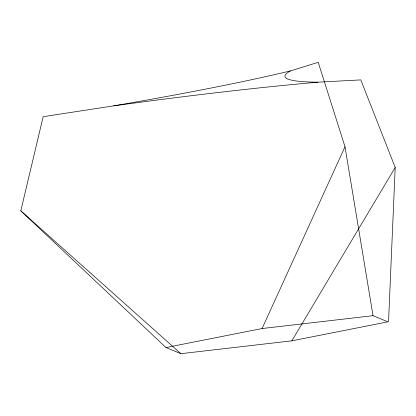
<?xml version="1.0" encoding="UTF-8"?>
<svg xmlns="http://www.w3.org/2000/svg" width="416" height="416" viewBox="0 0 416 416"><rect width="100%" height="100%" fill="white"/><g stroke="black" fill="none" stroke-linecap="round" stroke-linejoin="round"><path stroke-width="0.62" d="M388.549 321.755L395.2 167.461L360.807 79.898L317.902 82.191A384.769 26.172 -8.3 0 0 113.74 105.841L43.155 116.698L20.8 210.839L166.005 347.537L180.882 353.683L291.84 340.834L387.915 321.833L373.038 315.687L262.085 328.536L166.005 347.537M262.085 328.536L344.999 146.739L318.214 62.317L290.529 70.886A384.769 26.172 -8.3 0 0 317.928 82.186M291.84 340.834L395.2 167.461M20.8 210.839L180.882 353.683M344.999 146.739L373.038 315.687M290.508 70.892A384.769 26.172 -8.3 0 1 113.745 105.841"/></g></svg>
